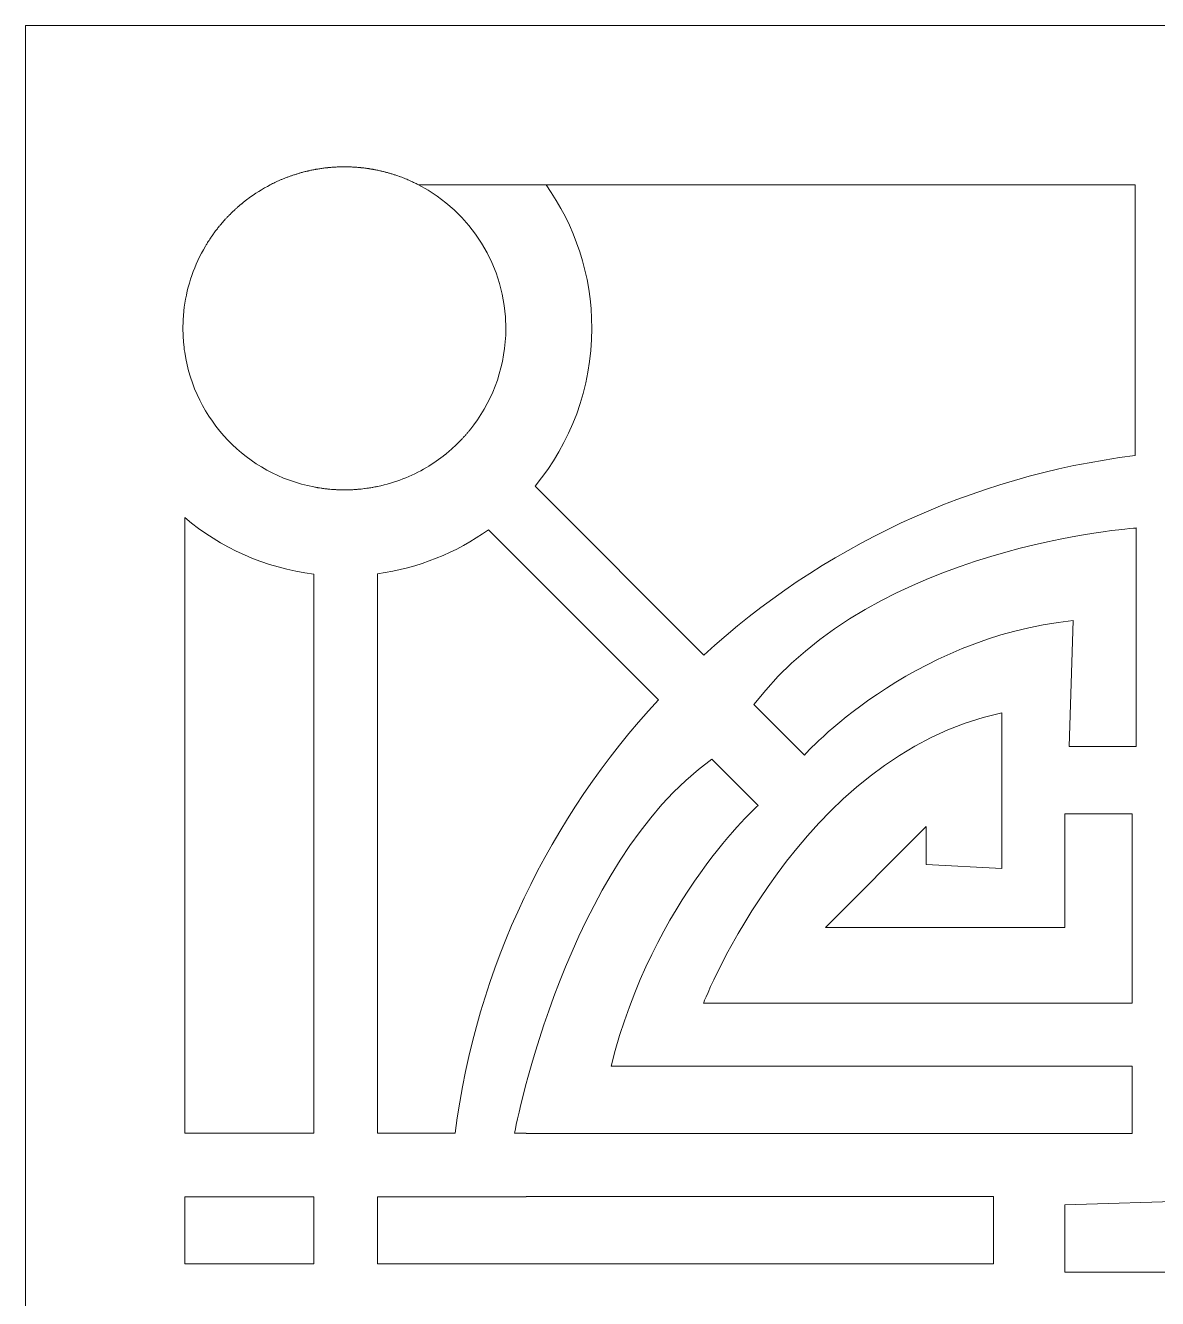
# Model space of a CAD drawing. Header units: centimetres. Extents: x -9.8 to 9.8, y -11.2 to 9.5.
# Drawn here: x -9.779 to -7.316, y 6.691 to 9.459 of the extents above; entities that cross this region are included whole.
import ezdxf

# ---------------------------------------------------------------- set-up
doc = ezdxf.new("R2010")
doc.units = ezdxf.units.CM
doc.header["$MEASUREMENT"] = 0
doc.layers.add('layer 1', color=7, linetype='Continuous')

msp = doc.modelspace()

# ---------------------------------------------------------------- linework, layer by layer
at = {"layer": 'layer 1', "color": 177, "lineweight": 9}
for points, knots in [([(-9.77912, 9.45925), (-9.77912, 9.45925), (-0.53922, 9.45925), (-0.53922, 9.45925), (-0.53922, 9.45925), (-0.53922, 9.45925), (-0.53922, -11.21502), (-0.53922, -11.21502), (-0.53922, -11.21502), (-0.53922, -11.21502), (-9.77912, -11.21502), (-9.77912, -11.21502), (-9.77912, -11.21502), (-9.77912, -11.21502), (-9.77912, 9.45925), (-9.77912, 9.45925)], [0, 0, 0, 0, 0.2, 0.2, 0.2, 0.2, 0.4, 0.4, 0.4, 0.4, 0.6, 0.6, 0.6, 0.6, 1, 1, 1, 1]), ([(-9.08526, 9.15188), (-9.08229, 9.15188), (-9.07934, 9.15184), (-9.07638, 9.15177), (-9.07638, 9.15177), (-9.07638, 9.15177), (-9.07596, 9.15176), (-9.07596, 9.15176), (-9.07596, 9.15176), (-9.0731, 9.15168), (-9.07025, 9.15158), (-9.06741, 9.15143), (-9.06741, 9.15143), (-9.06741, 9.15143), (-9.06703, 9.15141), (-9.06703, 9.15141), (-9.06703, 9.15141), (-9.0641, 9.15127), (-9.06119, 9.15108), (-9.05828, 9.15086), (-9.05828, 9.15086), (-9.05828, 9.15086), (-9.05825, 9.15086), (-9.05825, 9.15086), (-9.05825, 9.15086), (-9.05825, 9.15086), (-9.0582, 9.15085), (-9.0582, 9.15085), (-9.0582, 9.15085), (-9.0553, 9.15063), (-9.05241, 9.15038), (-9.04954, 9.15008), (-9.04954, 9.15008), (-9.04954, 9.15008), (-9.04913, 9.15004), (-9.04913, 9.15004), (-9.04913, 9.15004), (-9.0464, 9.14976), (-9.04369, 9.14945), (-9.04098, 9.14911), (-9.04098, 9.14911), (-9.04098, 9.14911), (-9.04022, 9.14902), (-9.04022, 9.14902), (-9.04022, 9.14902), (-9.03752, 9.14867), (-9.03482, 9.14829), (-9.03214, 9.14789), (-9.03214, 9.14789), (-9.03214, 9.14789), (-9.03142, 9.14777), (-9.03142, 9.14777), (-9.03142, 9.14777), (-9.02876, 9.14737), (-9.02611, 9.14692), (-9.02347, 9.14646), (-9.02347, 9.14646), (-9.02347, 9.14646), (-9.02263, 9.14631), (-9.02263, 9.14631), (-9.02263, 9.14631), (-9.02004, 9.14584), (-9.01746, 9.14534), (-9.01489, 9.14482), (-9.01489, 9.14482), (-9.01489, 9.14482), (-9.0142, 9.14468), (-9.0142, 9.14468), (-9.0142, 9.14468), (-9.01164, 9.14415), (-9.00909, 9.1436), (-9.00655, 9.14302), (-9.00655, 9.14302), (-9.00655, 9.14302), (-9.00532, 9.14273), (-9.00532, 9.14273), (-9.00532, 9.14273), (-9.00292, 9.14217), (-9.00053, 9.14159), (-8.99815, 9.14098), (-8.99815, 9.14098), (-8.99815, 9.14098), (-8.99675, 9.14062), (-8.99675, 9.14062), (-8.99675, 9.14062), (-8.99449, 9.14003), (-8.99224, 9.13942), (-8.98999, 9.13879), (-8.98999, 9.13879), (-8.98999, 9.13879), (-8.98848, 9.13836), (-8.98848, 9.13836), (-8.98848, 9.13836), (-8.98624, 9.13772), (-8.98401, 9.13706), (-8.9818, 9.13637), (-8.9818, 9.13637), (-8.9818, 9.13637), (-8.97987, 9.13577), (-8.97987, 9.13577), (-8.97987, 9.13577), (-8.97774, 9.13511), (-8.97562, 9.13442), (-8.97351, 9.13371), (-8.97351, 9.13371), (-8.97351, 9.13371), (-8.97161, 9.13307), (-8.97161, 9.13307), (-8.97161, 9.13307), (-8.96964, 9.13239), (-8.96767, 9.1317), (-8.96571, 9.13099), (-8.96571, 9.13099), (-8.96491, 9.1307), (-8.96411, 9.1304), (-8.96332, 9.13011), (-8.96332, 9.13011), (-8.96145, 9.12942), (-8.95959, 9.12871), (-8.95773, 9.12799), (-8.95773, 9.12799), (-8.95773, 9.12799), (-8.95526, 9.12701), (-8.95526, 9.12701), (-8.95526, 9.12701), (-8.95338, 9.12626), (-8.95152, 9.1255), (-8.94966, 9.12472), (-8.94966, 9.12472), (-8.94966, 9.12472), (-8.94744, 9.12378), (-8.94744, 9.12378), (-8.94744, 9.12378), (-8.94567, 9.12302), (-8.94391, 9.12225), (-8.94215, 9.12147), (-8.94215, 9.12147), (-8.94118, 9.12104), (-8.94022, 9.1206), (-8.93925, 9.12015), (-8.93925, 9.12015), (-8.93769, 9.11944), (-8.93615, 9.11872), (-8.9346, 9.11798), (-8.9346, 9.11798), (-8.93357, 9.11749), (-8.93254, 9.117), (-8.93152, 9.1165), (-8.93152, 9.1165), (-8.92993, 9.11573), (-8.92835, 9.11494), (-8.92678, 9.11415), (-8.92678, 9.11415), (-8.92589, 9.11369), (-8.92499, 9.11323), (-8.92409, 9.11277), (-8.92409, 9.11277), (-8.81123, 9.05435), (-8.73406, 8.93651), (-8.73406, 8.80068), (-8.73406, 8.80068), (-8.73406, 8.722), (-8.75995, 8.64935), (-8.80368, 8.59079), (-8.80368, 8.59079), (-8.80368, 8.59079), (-8.80419, 8.59011), (-8.80419, 8.59011), (-8.80419, 8.59011), (-8.80563, 8.5882), (-8.80708, 8.58631), (-8.80855, 8.58443), (-8.80855, 8.58443), (-8.80855, 8.58443), (-8.80949, 8.58323), (-8.80949, 8.58323), (-8.80949, 8.58323), (-8.81087, 8.58149), (-8.81226, 8.57976), (-8.81367, 8.57804), (-8.81367, 8.57804), (-8.81367, 8.57804), (-8.81484, 8.57663), (-8.81484, 8.57663), (-8.81484, 8.57663), (-8.81624, 8.57493), (-8.81767, 8.57325), (-8.81911, 8.57158), (-8.81911, 8.57158), (-8.81911, 8.57158), (-8.82024, 8.57027), (-8.82024, 8.57027), (-8.82024, 8.57027), (-8.82166, 8.56864), (-8.82309, 8.56702), (-8.82454, 8.56542), (-8.82454, 8.56542), (-8.82454, 8.56542), (-8.8259, 8.56392), (-8.8259, 8.56392), (-8.8259, 8.56392), (-8.82726, 8.56243), (-8.82864, 8.56095), (-8.83003, 8.55949), (-8.83003, 8.55949), (-8.83067, 8.55881), (-8.83131, 8.55813), (-8.83196, 8.55745), (-8.83196, 8.55745), (-8.83315, 8.55622), (-8.83435, 8.55499), (-8.83556, 8.55377), (-8.83556, 8.55377), (-8.83642, 8.5529), (-8.83729, 8.55203), (-8.83816, 8.55116), (-8.83816, 8.55116), (-8.83926, 8.55007), (-8.84037, 8.54899), (-8.84148, 8.54792), (-8.84148, 8.54792), (-8.84241, 8.54702), (-8.84334, 8.54613), (-8.84428, 8.54525), (-8.84428, 8.54525), (-8.84538, 8.54421), (-8.84649, 8.54317), (-8.84761, 8.54214), (-8.84761, 8.54214), (-8.84856, 8.54127), (-8.84952, 8.5404), (-8.85047, 8.53954), (-8.85047, 8.53954), (-8.85163, 8.5385), (-8.8528, 8.53746), (-8.85397, 8.53644), (-8.85397, 8.53644), (-8.85503, 8.53551), (-8.85609, 8.53459), (-8.85716, 8.53368), (-8.85716, 8.53368), (-8.85796, 8.53299), (-8.85877, 8.53231), (-8.85958, 8.53163), (-8.85958, 8.53163), (-8.86103, 8.53042), (-8.86248, 8.52922), (-8.86394, 8.52803), (-8.86394, 8.52803), (-8.86394, 8.52803), (-8.86564, 8.52666), (-8.86564, 8.52666), (-8.86564, 8.52666), (-8.86564, 8.52666), (-8.86572, 8.52659), (-8.86572, 8.52659), (-8.86572, 8.52659), (-8.87871, 8.51618), (-8.89245, 8.50667), (-8.90685, 8.49815), (-8.90685, 8.49815), (-8.93932, 8.47896), (-8.97515, 8.46483), (-9.01325, 8.45689), (-9.01325, 8.45689), (-9.01419, 8.45669), (-9.01514, 8.4565), (-9.01609, 8.45631), (-9.01609, 8.45631), (-9.01796, 8.45593), (-9.01985, 8.45557), (-9.02174, 8.45523), (-9.02174, 8.45523), (-9.0227, 8.45505), (-9.02367, 8.45488), (-9.02464, 8.45471), (-9.02464, 8.45471), (-9.02667, 8.45436), (-9.02872, 8.45402), (-9.03077, 8.4537), (-9.03077, 8.4537), (-9.03077, 8.4537), (-9.03304, 8.45335), (-9.03304, 8.45335), (-9.03304, 8.45335), (-9.03526, 8.45302), (-9.03749, 8.4527), (-9.03972, 8.45242), (-9.03972, 8.45242), (-9.04035, 8.45233), (-9.04098, 8.45226), (-9.04161, 8.45218), (-9.04161, 8.45218), (-9.04399, 8.45188), (-9.04639, 8.45161), (-9.04879, 8.45136), (-9.04879, 8.45136), (-9.04879, 8.45136), (-9.05008, 8.45123), (-9.05008, 8.45123), (-9.05008, 8.45123), (-9.05265, 8.45097), (-9.05522, 8.45074), (-9.0578, 8.45054), (-9.0578, 8.45054), (-9.0578, 8.45054), (-9.05877, 8.45047), (-9.05877, 8.45047), (-9.05877, 8.45047), (-9.06149, 8.45026), (-9.06421, 8.45009), (-9.06695, 8.44995), (-9.06695, 8.44995), (-9.06695, 8.44995), (-9.06749, 8.44992), (-9.06749, 8.44992), (-9.06749, 8.44992), (-9.07037, 8.44978), (-9.07325, 8.44967), (-9.07615, 8.44959), (-9.07615, 8.44959), (-9.07615, 8.44959), (-9.07628, 8.44959), (-9.07628, 8.44959), (-9.07628, 8.44959), (-9.07926, 8.44952), (-9.08226, 8.44948), (-9.08526, 8.44948), (-9.08526, 8.44948), (-9.08821, 8.44948), (-9.09116, 8.44952), (-9.09409, 8.44959), (-9.09409, 8.44959), (-9.09409, 8.44959), (-9.09465, 8.4496), (-9.09465, 8.4496), (-9.09465, 8.4496), (-9.09736, 8.44968), (-9.10006, 8.44978), (-9.10276, 8.44991), (-9.10276, 8.44991), (-9.10276, 8.44991), (-9.10399, 8.44998), (-9.10399, 8.44998), (-9.10399, 8.44998), (-9.10643, 8.4501), (-9.10886, 8.45026), (-9.11129, 8.45044), (-9.11129, 8.45044), (-9.11129, 8.45044), (-9.1135, 8.45061), (-9.1135, 8.45061), (-9.1135, 8.45061), (-9.11557, 8.45078), (-9.11763, 8.45096), (-9.11968, 8.45116), (-9.11968, 8.45116), (-9.12081, 8.45127), (-9.12194, 8.45139), (-9.12307, 8.45151), (-9.12307, 8.45151), (-9.12463, 8.45168), (-9.12618, 8.45185), (-9.12774, 8.45204), (-9.12774, 8.45204), (-9.12942, 8.45225), (-9.13109, 8.45246), (-9.13277, 8.45269), (-9.13277, 8.45269), (-9.13378, 8.45283), (-9.13479, 8.45297), (-9.1358, 8.45311), (-9.1358, 8.45311), (-9.13811, 8.45345), (-9.14041, 8.45381), (-9.14271, 8.45418), (-9.14271, 8.45418), (-9.14271, 8.45418), (-9.14373, 8.45435), (-9.14373, 8.45435), (-9.14373, 8.45435), (-9.14373, 8.45435), (-9.1438, 8.45436), (-9.1438, 8.45436), (-9.1438, 8.45436), (-9.14649, 8.45482), (-9.14917, 8.4553), (-9.15184, 8.45581), (-9.15184, 8.45581), (-9.29721, 8.48372), (-9.41074, 8.60127), (-9.43263, 8.74868), (-9.43263, 8.74868), (-9.43263, 8.74868), (-9.43263, 8.74869), (-9.43263, 8.74869), (-9.43263, 8.74869), (-9.43293, 8.7507), (-9.43321, 8.75272), (-9.43348, 8.75474), (-9.43348, 8.75474), (-9.43348, 8.75474), (-9.43377, 8.75709), (-9.43377, 8.75709), (-9.43377, 8.75709), (-9.43406, 8.75938), (-9.43432, 8.76167), (-9.43456, 8.76397), (-9.43456, 8.76397), (-9.43456, 8.76397), (-9.43471, 8.76547), (-9.43471, 8.76547), (-9.43471, 8.76547), (-9.43496, 8.76797), (-9.43519, 8.77048), (-9.43538, 8.773), (-9.43538, 8.773), (-9.43538, 8.773), (-9.43549, 8.77435), (-9.43549, 8.77435), (-9.43549, 8.77435), (-9.43568, 8.77699), (-9.43585, 8.77964), (-9.43599, 8.7823), (-9.43599, 8.7823), (-9.43599, 8.7823), (-9.43602, 8.78291), (-9.43602, 8.78291), (-9.43602, 8.78291), (-9.43617, 8.78578), (-9.43628, 8.78867), (-9.43635, 8.79156), (-9.43635, 8.79156), (-9.43635, 8.79156), (-9.43635, 8.7916), (-9.43635, 8.7916), (-9.43635, 8.7916), (-9.43635, 8.7916), (-9.43635, 8.79162), (-9.43635, 8.79162), (-9.43635, 8.79162), (-9.43635, 8.79162), (-9.43635, 8.79168), (-9.43635, 8.79168), (-9.43635, 8.79168), (-9.43643, 8.79467), (-9.43646, 8.79767), (-9.43646, 8.80068), (-9.43646, 8.80068), (-9.43646, 8.80369), (-9.43643, 8.80669), (-9.43635, 8.80969), (-9.43635, 8.80969), (-9.43635, 8.80969), (-9.43635, 8.80974), (-9.43635, 8.80974), (-9.43635, 8.80974), (-9.43635, 8.80974), (-9.43635, 8.80977), (-9.43635, 8.80977), (-9.43635, 8.80977), (-9.43635, 8.80977), (-9.43635, 8.80979), (-9.43635, 8.80979), (-9.43635, 8.80979), (-9.43627, 8.81272), (-9.43616, 8.81565), (-9.43602, 8.81856), (-9.43602, 8.81856), (-9.43602, 8.81856), (-9.436, 8.81895), (-9.436, 8.81895), (-9.436, 8.81895), (-9.43586, 8.82168), (-9.43568, 8.82441), (-9.43548, 8.82713), (-9.43548, 8.82713), (-9.43548, 8.82713), (-9.4354, 8.82823), (-9.4354, 8.82823), (-9.4354, 8.82823), (-9.43519, 8.83084), (-9.43496, 8.83344), (-9.4347, 8.83603), (-9.4347, 8.83603), (-9.4347, 8.83603), (-9.43458, 8.83722), (-9.43458, 8.83722), (-9.43458, 8.83722), (-9.43433, 8.8396), (-9.43406, 8.84198), (-9.43377, 8.84435), (-9.43377, 8.84435), (-9.43377, 8.84435), (-9.43348, 8.84657), (-9.43348, 8.84657), (-9.43348, 8.84657), (-9.42722, 8.89449), (-9.4113, 8.93937), (-9.38773, 8.9792), (-9.38773, 8.9792), (-9.38648, 8.98132), (-9.3852, 8.98342), (-9.38391, 8.98551), (-9.38391, 8.98551), (-9.38391, 8.98551), (-9.38289, 8.98714), (-9.38289, 8.98714), (-9.38289, 8.98714), (-9.38187, 8.98877), (-9.38084, 8.99039), (-9.37979, 8.992), (-9.37979, 8.992), (-9.37919, 8.99291), (-9.37859, 8.99383), (-9.37799, 8.99474), (-9.37799, 8.99474), (-9.37705, 8.99615), (-9.3761, 8.99755), (-9.37515, 8.99895), (-9.37515, 8.99895), (-9.37451, 8.99988), (-9.37387, 9.00081), (-9.37322, 9.00173), (-9.37322, 9.00173), (-9.37222, 9.00316), (-9.37121, 9.00459), (-9.37018, 9.006), (-9.37018, 9.006), (-9.36955, 9.00689), (-9.3689, 9.00776), (-9.36826, 9.00864), (-9.36826, 9.00864), (-9.36728, 9.00997), (-9.3663, 9.01129), (-9.36531, 9.0126), (-9.36531, 9.0126), (-9.36451, 9.01365), (-9.3637, 9.01471), (-9.36289, 9.01576), (-9.36289, 9.01576), (-9.36206, 9.01682), (-9.36123, 9.01788), (-9.36039, 9.01894), (-9.36039, 9.01894), (-9.35939, 9.02019), (-9.35839, 9.02144), (-9.35738, 9.02268), (-9.35738, 9.02268), (-9.35669, 9.02351), (-9.35601, 9.02435), (-9.35532, 9.02517), (-9.35532, 9.02517), (-9.35418, 9.02655), (-9.35303, 9.02791), (-9.35187, 9.02926), (-9.35187, 9.02926), (-9.35119, 9.03005), (-9.35052, 9.03083), (-9.34984, 9.03161), (-9.34984, 9.03161), (-9.34864, 9.03298), (-9.34743, 9.03434), (-9.34622, 9.03569), (-9.34622, 9.03569), (-9.34622, 9.03569), (-9.34437, 9.03773), (-9.34437, 9.03773), (-9.34437, 9.03773), (-9.34299, 9.03923), (-9.3416, 9.04073), (-9.34019, 9.04221), (-9.34019, 9.04221), (-9.34019, 9.04221), (-9.33891, 9.04356), (-9.33891, 9.04356), (-9.33891, 9.04356), (-9.33729, 9.04525), (-9.33566, 9.04692), (-9.33401, 9.04857), (-9.33401, 9.04857), (-9.33401, 9.04857), (-9.3333, 9.04929), (-9.3333, 9.04929), (-9.3333, 9.04929), (-9.33154, 9.05104), (-9.32976, 9.05278), (-9.32797, 9.05449), (-9.32797, 9.05449), (-9.32797, 9.05449), (-9.3272, 9.05523), (-9.3272, 9.05523), (-9.3272, 9.05523), (-9.32542, 9.05692), (-9.32362, 9.05859), (-9.32181, 9.06025), (-9.32181, 9.06025), (-9.32181, 9.06025), (-9.32099, 9.06099), (-9.32099, 9.06099), (-9.32099, 9.06099), (-9.31914, 9.06267), (-9.31727, 9.06433), (-9.31539, 9.06597), (-9.31539, 9.06597), (-9.31539, 9.06597), (-9.31474, 9.06652), (-9.31474, 9.06652), (-9.31474, 9.06652), (-9.31277, 9.06823), (-9.31077, 9.06992), (-9.30876, 9.07158), (-9.30876, 9.07158), (-9.30876, 9.07158), (-9.30852, 9.07178), (-9.30852, 9.07178), (-9.30852, 9.07178), (-9.30645, 9.07348), (-9.30437, 9.07516), (-9.30227, 9.07681), (-9.30227, 9.07681), (-9.30227, 9.07681), (-9.30189, 9.07712), (-9.30189, 9.07712), (-9.30189, 9.07712), (-9.29982, 9.07874), (-9.29773, 9.08034), (-9.29563, 9.08191), (-9.29563, 9.08191), (-9.29563, 9.08191), (-9.2952, 9.08224), (-9.2952, 9.08224), (-9.2952, 9.08224), (-9.27987, 9.09368), (-9.26357, 9.1039), (-9.24646, 9.11276), (-9.24646, 9.11276), (-9.24563, 9.11319), (-9.24479, 9.11362), (-9.24395, 9.11405), (-9.24395, 9.11405), (-9.24219, 9.11494), (-9.24043, 9.11581), (-9.23865, 9.11668), (-9.23865, 9.11668), (-9.23865, 9.11668), (-9.23638, 9.11777), (-9.23638, 9.11777), (-9.23638, 9.11777), (-9.2345, 9.11867), (-9.23262, 9.11955), (-9.23073, 9.12041), (-9.23073, 9.12041), (-9.23073, 9.12041), (-9.22871, 9.12132), (-9.22871, 9.12132), (-9.22871, 9.12132), (-9.2267, 9.12223), (-9.22467, 9.12311), (-9.22264, 9.12398), (-9.22264, 9.12398), (-9.22264, 9.12398), (-9.22136, 9.12452), (-9.22136, 9.12452), (-9.22136, 9.12452), (-9.2192, 9.12543), (-9.21702, 9.12632), (-9.21483, 9.12719), (-9.21483, 9.12719), (-9.21483, 9.12719), (-9.21325, 9.12781), (-9.21325, 9.12781), (-9.21325, 9.12781), (-9.21107, 9.12867), (-9.20889, 9.1295), (-9.20669, 9.13031), (-9.20669, 9.13031), (-9.20669, 9.13031), (-9.20512, 9.13088), (-9.20512, 9.13088), (-9.20512, 9.13088), (-9.20299, 9.13165), (-9.20086, 9.13241), (-9.19871, 9.13314), (-9.19871, 9.13314), (-9.19871, 9.13314), (-9.19723, 9.13364), (-9.19723, 9.13364), (-9.19723, 9.13364), (-9.19496, 9.13441), (-9.19267, 9.13515), (-9.19037, 9.13587), (-9.19037, 9.13587), (-9.19037, 9.13587), (-9.18905, 9.13628), (-9.18905, 9.13628), (-9.18905, 9.13628), (-9.18667, 9.13702), (-9.18428, 9.13773), (-9.18188, 9.13842), (-9.18188, 9.13842), (-9.18188, 9.13842), (-9.18075, 9.13873), (-9.18075, 9.13873), (-9.18075, 9.13873), (-9.17837, 9.1394), (-9.17599, 9.14005), (-9.17359, 9.14067), (-9.17359, 9.14067), (-9.17359, 9.14067), (-9.17255, 9.14094), (-9.17255, 9.14094), (-9.17255, 9.14094), (-9.17004, 9.14158), (-9.16753, 9.1422), (-9.16501, 9.14278), (-9.16501, 9.14278), (-9.16501, 9.14278), (-9.1642, 9.14297), (-9.1642, 9.14297), (-9.1642, 9.14297), (-9.16153, 9.14358), (-9.15884, 9.14417), (-9.15615, 9.14472), (-9.15615, 9.14472), (-9.15615, 9.14472), (-9.15588, 9.14477), (-9.15588, 9.14477), (-9.15588, 9.14477), (-9.15318, 9.14533), (-9.15047, 9.14584), (-9.14775, 9.14633), (-9.14775, 9.14633), (-9.14775, 9.14633), (-9.14719, 9.14644), (-9.14719, 9.14644), (-9.14719, 9.14644), (-9.14446, 9.14692), (-9.14171, 9.14738), (-9.13896, 9.1478), (-9.13896, 9.1478), (-9.13896, 9.1478), (-9.13856, 9.14786), (-9.13856, 9.14786), (-9.13856, 9.14786), (-9.13579, 9.14828), (-9.13301, 9.14867), (-9.13023, 9.14903), (-9.13023, 9.14903), (-9.13023, 9.14903), (-9.12965, 9.1491), (-9.12965, 9.1491), (-9.12965, 9.1491), (-9.1269, 9.14945), (-9.12414, 9.14976), (-9.12137, 9.15004), (-9.12137, 9.15004), (-9.12137, 9.15004), (-9.12101, 9.15008), (-9.12101, 9.15008), (-9.12101, 9.15008), (-9.11813, 9.15037), (-9.11524, 9.15063), (-9.11233, 9.15085), (-9.11233, 9.15085), (-9.11233, 9.15085), (-9.11228, 9.15086), (-9.11228, 9.15086), (-9.11228, 9.15086), (-9.11228, 9.15086), (-9.11225, 9.15086), (-9.11225, 9.15086), (-9.11225, 9.15086), (-9.10934, 9.15108), (-9.10642, 9.15127), (-9.10349, 9.15142), (-9.10349, 9.15142), (-9.10349, 9.15142), (-9.10313, 9.15143), (-9.10313, 9.15143), (-9.10313, 9.15143), (-9.10029, 9.15158), (-9.09743, 9.15168), (-9.09457, 9.15176), (-9.09457, 9.15176), (-9.09457, 9.15176), (-9.09415, 9.15177), (-9.09415, 9.15177), (-9.09415, 9.15177), (-9.0912, 9.15184), (-9.08823, 9.15188), (-9.08526, 9.15188)], [0, 0, 0, 0, 0.0050251, 0.0050251, 0.0050251, 0.0050251, 0.0100503, 0.0100503, 0.0100503, 0.0100503, 0.0150754, 0.0150754, 0.0150754, 0.0150754, 0.0201005, 0.0201005, 0.0201005, 0.0201005, 0.0251256, 0.0251256, 0.0251256, 0.0251256, 0.0301508, 0.0301508, 0.0301508, 0.0301508, 0.0351759, 0.0351759, 0.0351759, 0.0351759, 0.040201, 0.040201, 0.040201, 0.040201, 0.0452261, 0.0452261, 0.0452261, 0.0452261, 0.0502513, 0.0502513, 0.0502513, 0.0502513, 0.0552764, 0.0552764, 0.0552764, 0.0552764, 0.0603015, 0.0603015, 0.0603015, 0.0603015, 0.0653266, 0.0653266, 0.0653266, 0.0653266, 0.0703518, 0.0703518, 0.0703518, 0.0703518, 0.0753769, 0.0753769, 0.0753769, 0.0753769, 0.080402, 0.080402, 0.080402, 0.080402, 0.0854271, 0.0854271, 0.0854271, 0.0854271, 0.0904523, 0.0904523, 0.0904523, 0.0904523, 0.0954774, 0.0954774, 0.0954774, 0.0954774, 0.1005025, 0.1005025, 0.1005025, 0.1005025, 0.1055276, 0.1055276, 0.1055276, 0.1055276, 0.1105528, 0.1105528, 0.1105528, 0.1105528, 0.1155779, 0.1155779, 0.1155779, 0.1155779, 0.120603, 0.120603, 0.120603, 0.120603, 0.1256281, 0.1256281, 0.1256281, 0.1256281, 0.1306533, 0.1306533, 0.1306533, 0.1306533, 0.1356784, 0.1356784, 0.1356784, 0.1356784, 0.1407035, 0.1407035, 0.1407035, 0.1407035, 0.1457286, 0.1457286, 0.1457286, 0.1457286, 0.1507538, 0.1507538, 0.1507538, 0.1507538, 0.1557789, 0.1557789, 0.1557789, 0.1557789, 0.160804, 0.160804, 0.160804, 0.160804, 0.1658291, 0.1658291, 0.1658291, 0.1658291, 0.1708543, 0.1708543, 0.1708543, 0.1708543, 0.1758794, 0.1758794, 0.1758794, 0.1758794, 0.1809045, 0.1809045, 0.1809045, 0.1809045, 0.1859296, 0.1859296, 0.1859296, 0.1859296, 0.1909548, 0.1909548, 0.1909548, 0.1909548, 0.1959799, 0.1959799, 0.1959799, 0.1959799, 0.201005, 0.201005, 0.201005, 0.201005, 0.2060302, 0.2060302, 0.2060302, 0.2060302, 0.2110553, 0.2110553, 0.2110553, 0.2110553, 0.2160804, 0.2160804, 0.2160804, 0.2160804, 0.2211055, 0.2211055, 0.2211055, 0.2211055, 0.2261307, 0.2261307, 0.2261307, 0.2261307, 0.2311558, 0.2311558, 0.2311558, 0.2311558, 0.2361809, 0.2361809, 0.2361809, 0.2361809, 0.241206, 0.241206, 0.241206, 0.241206, 0.2462312, 0.2462312, 0.2462312, 0.2462312, 0.2512563, 0.2512563, 0.2512563, 0.2512563, 0.2562814, 0.2562814, 0.2562814, 0.2562814, 0.2613065, 0.2613065, 0.2613065, 0.2613065, 0.2663317, 0.2663317, 0.2663317, 0.2663317, 0.2713568, 0.2713568, 0.2713568, 0.2713568, 0.2763819, 0.2763819, 0.2763819, 0.2763819, 0.281407, 0.281407, 0.281407, 0.281407, 0.2864322, 0.2864322, 0.2864322, 0.2864322, 0.2914573, 0.2914573, 0.2914573, 0.2914573, 0.2964824, 0.2964824, 0.2964824, 0.2964824, 0.3015075, 0.3015075, 0.3015075, 0.3015075, 0.3065327, 0.3065327, 0.3065327, 0.3065327, 0.3115578, 0.3115578, 0.3115578, 0.3115578, 0.3165829, 0.3165829, 0.3165829, 0.3165829, 0.321608, 0.321608, 0.321608, 0.321608, 0.3266332, 0.3266332, 0.3266332, 0.3266332, 0.3316583, 0.3316583, 0.3316583, 0.3316583, 0.3366834, 0.3366834, 0.3366834, 0.3366834, 0.3417085, 0.3417085, 0.3417085, 0.3417085, 0.3467337, 0.3467337, 0.3467337, 0.3467337, 0.3517588, 0.3517588, 0.3517588, 0.3517588, 0.3567839, 0.3567839, 0.3567839, 0.3567839, 0.361809, 0.361809, 0.361809, 0.361809, 0.3668342, 0.3668342, 0.3668342, 0.3668342, 0.3718593, 0.3718593, 0.3718593, 0.3718593, 0.3768844, 0.3768844, 0.3768844, 0.3768844, 0.3819095, 0.3819095, 0.3819095, 0.3819095, 0.3869347, 0.3869347, 0.3869347, 0.3869347, 0.3919598, 0.3919598, 0.3919598, 0.3919598, 0.3969849, 0.3969849, 0.3969849, 0.3969849, 0.4020101, 0.4020101, 0.4020101, 0.4020101, 0.4070352, 0.4070352, 0.4070352, 0.4070352, 0.4120603, 0.4120603, 0.4120603, 0.4120603, 0.4170854, 0.4170854, 0.4170854, 0.4170854, 0.4221106, 0.4221106, 0.4221106, 0.4221106, 0.4271357, 0.4271357, 0.4271357, 0.4271357, 0.4321608, 0.4321608, 0.4321608, 0.4321608, 0.4371859, 0.4371859, 0.4371859, 0.4371859, 0.4422111, 0.4422111, 0.4422111, 0.4422111, 0.4472362, 0.4472362, 0.4472362, 0.4472362, 0.4522613, 0.4522613, 0.4522613, 0.4522613, 0.4572864, 0.4572864, 0.4572864, 0.4572864, 0.4623116, 0.4623116, 0.4623116, 0.4623116, 0.4673367, 0.4673367, 0.4673367, 0.4673367, 0.4723618, 0.4723618, 0.4723618, 0.4723618, 0.4773869, 0.4773869, 0.4773869, 0.4773869, 0.4824121, 0.4824121, 0.4824121, 0.4824121, 0.4874372, 0.4874372, 0.4874372, 0.4874372, 0.4924623, 0.4924623, 0.4924623, 0.4924623, 0.4974874, 0.4974874, 0.4974874, 0.4974874, 0.5025126, 0.5025126, 0.5025126, 0.5025126, 0.5075377, 0.5075377, 0.5075377, 0.5075377, 0.5125628, 0.5125628, 0.5125628, 0.5125628, 0.5175879, 0.5175879, 0.5175879, 0.5175879, 0.5226131, 0.5226131, 0.5226131, 0.5226131, 0.5276382, 0.5276382, 0.5276382, 0.5276382, 0.5326633, 0.5326633, 0.5326633, 0.5326633, 0.5376884, 0.5376884, 0.5376884, 0.5376884, 0.5427136, 0.5427136, 0.5427136, 0.5427136, 0.5477387, 0.5477387, 0.5477387, 0.5477387, 0.5527638, 0.5527638, 0.5527638, 0.5527638, 0.5577889, 0.5577889, 0.5577889, 0.5577889, 0.5628141, 0.5628141, 0.5628141, 0.5628141, 0.5678392, 0.5678392, 0.5678392, 0.5678392, 0.5728643, 0.5728643, 0.5728643, 0.5728643, 0.5778894, 0.5778894, 0.5778894, 0.5778894, 0.5829146, 0.5829146, 0.5829146, 0.5829146, 0.5879397, 0.5879397, 0.5879397, 0.5879397, 0.5929648, 0.5929648, 0.5929648, 0.5929648, 0.5979899, 0.5979899, 0.5979899, 0.5979899, 0.6030151, 0.6030151, 0.6030151, 0.6030151, 0.6080402, 0.6080402, 0.6080402, 0.6080402, 0.6130653, 0.6130653, 0.6130653, 0.6130653, 0.6180905, 0.6180905, 0.6180905, 0.6180905, 0.6231156, 0.6231156, 0.6231156, 0.6231156, 0.6281407, 0.6281407, 0.6281407, 0.6281407, 0.6331658, 0.6331658, 0.6331658, 0.6331658, 0.638191, 0.638191, 0.638191, 0.638191, 0.6432161, 0.6432161, 0.6432161, 0.6432161, 0.6482412, 0.6482412, 0.6482412, 0.6482412, 0.6532663, 0.6532663, 0.6532663, 0.6532663, 0.6582915, 0.6582915, 0.6582915, 0.6582915, 0.6633166, 0.6633166, 0.6633166, 0.6633166, 0.6683417, 0.6683417, 0.6683417, 0.6683417, 0.6733668, 0.6733668, 0.6733668, 0.6733668, 0.678392, 0.678392, 0.678392, 0.678392, 0.6834171, 0.6834171, 0.6834171, 0.6834171, 0.6884422, 0.6884422, 0.6884422, 0.6884422, 0.6934673, 0.6934673, 0.6934673, 0.6934673, 0.6984925, 0.6984925, 0.6984925, 0.6984925, 0.7035176, 0.7035176, 0.7035176, 0.7035176, 0.7085427, 0.7085427, 0.7085427, 0.7085427, 0.7135678, 0.7135678, 0.7135678, 0.7135678, 0.718593, 0.718593, 0.718593, 0.718593, 0.7236181, 0.7236181, 0.7236181, 0.7236181, 0.7286432, 0.7286432, 0.7286432, 0.7286432, 0.7336683, 0.7336683, 0.7336683, 0.7336683, 0.7386935, 0.7386935, 0.7386935, 0.7386935, 0.7437186, 0.7437186, 0.7437186, 0.7437186, 0.7487437, 0.7487437, 0.7487437, 0.7487437, 0.7537688, 0.7537688, 0.7537688, 0.7537688, 0.758794, 0.758794, 0.758794, 0.758794, 0.7638191, 0.7638191, 0.7638191, 0.7638191, 0.7688442, 0.7688442, 0.7688442, 0.7688442, 0.7738693, 0.7738693, 0.7738693, 0.7738693, 0.7788945, 0.7788945, 0.7788945, 0.7788945, 0.7839196, 0.7839196, 0.7839196, 0.7839196, 0.7889447, 0.7889447, 0.7889447, 0.7889447, 0.7939698, 0.7939698, 0.7939698, 0.7939698, 0.798995, 0.798995, 0.798995, 0.798995, 0.8040201, 0.8040201, 0.8040201, 0.8040201, 0.8090452, 0.8090452, 0.8090452, 0.8090452, 0.8140704, 0.8140704, 0.8140704, 0.8140704, 0.8190955, 0.8190955, 0.8190955, 0.8190955, 0.8241206, 0.8241206, 0.8241206, 0.8241206, 0.8291457, 0.8291457, 0.8291457, 0.8291457, 0.8341709, 0.8341709, 0.8341709, 0.8341709, 0.839196, 0.839196, 0.839196, 0.839196, 0.8442211, 0.8442211, 0.8442211, 0.8442211, 0.8492462, 0.8492462, 0.8492462, 0.8492462, 0.8542714, 0.8542714, 0.8542714, 0.8542714, 0.8592965, 0.8592965, 0.8592965, 0.8592965, 0.8643216, 0.8643216, 0.8643216, 0.8643216, 0.8693467, 0.8693467, 0.8693467, 0.8693467, 0.8743719, 0.8743719, 0.8743719, 0.8743719, 0.879397, 0.879397, 0.879397, 0.879397, 0.8844221, 0.8844221, 0.8844221, 0.8844221, 0.8894472, 0.8894472, 0.8894472, 0.8894472, 0.8944724, 0.8944724, 0.8944724, 0.8944724, 0.8994975, 0.8994975, 0.8994975, 0.8994975, 0.9045226, 0.9045226, 0.9045226, 0.9045226, 0.9095477, 0.9095477, 0.9095477, 0.9095477, 0.9145729, 0.9145729, 0.9145729, 0.9145729, 0.919598, 0.919598, 0.919598, 0.919598, 0.9246231, 0.9246231, 0.9246231, 0.9246231, 0.9296482, 0.9296482, 0.9296482, 0.9296482, 0.9346734, 0.9346734, 0.9346734, 0.9346734, 0.9396985, 0.9396985, 0.9396985, 0.9396985, 0.9447236, 0.9447236, 0.9447236, 0.9447236, 0.9497487, 0.9497487, 0.9497487, 0.9497487, 0.9547739, 0.9547739, 0.9547739, 0.9547739, 0.959799, 0.959799, 0.959799, 0.959799, 0.9648241, 0.9648241, 0.9648241, 0.9648241, 0.9698492, 0.9698492, 0.9698492, 0.9698492, 0.9748744, 0.9748744, 0.9748744, 0.9748744, 0.9798995, 0.9798995, 0.9798995, 0.9798995, 0.9849246, 0.9849246, 0.9849246, 0.9849246, 0.9899497, 0.9899497, 0.9899497, 0.9899497, 1, 1, 1, 1]), ([(-8.64655, 9.11276), (-8.64655, 9.11276), (-8.92407, 9.11276), (-8.92407, 9.11276), (-8.92407, 9.11276), (-8.92407, 9.11276), (-8.92409, 9.11277), (-8.92409, 9.11277)], [0, 0, 0, 0, 0.3333333, 0.3333333, 0.3333333, 0.3333333, 1, 1, 1, 1]), ([(-8.64655, 9.11276), (-8.5838, 9.02472), (-8.54688, 8.917), (-8.54688, 8.80068), (-8.54688, 8.80068), (-8.54688, 8.67029), (-8.59327, 8.55071), (-8.67043, 8.45755), (-8.67043, 8.45755), (-8.67043, 8.45755), (-8.3033, 8.09042), (-8.3033, 8.09042), (-8.3033, 8.09042), (-8.0492, 8.32281), (-7.72456, 8.47935), (-7.36517, 8.52412), (-7.36517, 8.52412), (-7.36517, 8.52412), (-7.36517, 9.11276), (-7.36517, 9.11276), (-7.36517, 9.11276), (-7.36517, 9.11276), (-8.64655, 9.11276), (-8.64655, 9.11276)], [0, 0, 0, 0, 0.1428571, 0.1428571, 0.1428571, 0.1428571, 0.2857143, 0.2857143, 0.2857143, 0.2857143, 0.4285714, 0.4285714, 0.4285714, 0.4285714, 0.5714286, 0.5714286, 0.5714286, 0.5714286, 0.7142857, 0.7142857, 0.7142857, 0.7142857, 1, 1, 1, 1]), ([(-9.15184, 8.2664), (-9.25814, 8.27952), (-9.35483, 8.32364), (-9.43263, 8.38942), (-9.43263, 8.38942), (-9.43263, 8.38942), (-9.43263, 7.0507), (-9.43263, 7.0507), (-9.43263, 7.0507), (-9.43263, 7.0507), (-9.15184, 7.0507), (-9.15184, 7.0507), (-9.15184, 7.0507), (-9.15184, 7.0507), (-9.15184, 8.2664), (-9.15184, 8.2664)], [0, 0, 0, 0, 0.2, 0.2, 0.2, 0.2, 0.4, 0.4, 0.4, 0.4, 0.6, 0.6, 0.6, 0.6, 1, 1, 1, 1]), ([(-8.77184, 8.36295), (-8.84169, 8.31285), (-8.92401, 8.27905), (-9.01325, 8.26711), (-9.01325, 8.26711), (-9.01325, 8.26711), (-9.01325, 7.0507), (-9.01325, 7.0507), (-9.01325, 7.0507), (-9.01325, 7.0507), (-8.84443, 7.0507), (-8.84443, 7.0507), (-8.84443, 7.0507), (-8.7979, 7.41246), (-8.63808, 7.73874), (-8.40172, 7.99283), (-8.40172, 7.99283), (-8.40172, 7.99283), (-8.77184, 8.36295), (-8.77184, 8.36295)], [0, 0, 0, 0, 0.1666667, 0.1666667, 0.1666667, 0.1666667, 0.3333333, 0.3333333, 0.3333333, 0.3333333, 0.5, 0.5, 0.5, 0.5, 0.6666667, 0.6666667, 0.6666667, 0.6666667, 1, 1, 1, 1]), ([(-7.36242, 8.36666), (-7.36242, 8.36666), (-7.36242, 7.89126), (-7.36242, 7.89126), (-7.36242, 7.89126), (-7.36242, 7.89126), (-7.50863, 7.89126), (-7.50863, 7.89126), (-7.50863, 7.89126), (-7.50863, 7.89126), (-7.49952, 8.16551), (-7.49952, 8.16551), (-7.49952, 8.16551), (-7.85602, 8.12898), (-8.08458, 7.87298), (-8.08458, 7.87298), (-8.08458, 7.87298), (-8.08458, 7.87298), (-8.1943, 7.9827), (-8.1943, 7.9827), (-8.1943, 7.9827), (-7.92919, 8.33009), (-7.36242, 8.36666), (-7.36242, 8.36666)], [0, 0, 0, 0, 0.1428571, 0.1428571, 0.1428571, 0.1428571, 0.2857143, 0.2857143, 0.2857143, 0.2857143, 0.4285714, 0.4285714, 0.4285714, 0.4285714, 0.5714286, 0.5714286, 0.5714286, 0.5714286, 0.7142857, 0.7142857, 0.7142857, 0.7142857, 1, 1, 1, 1]), ([(-8.03889, 7.49817), (-8.03889, 7.49817), (-7.51778, 7.49817), (-7.51778, 7.49817), (-7.51778, 7.49817), (-7.51778, 7.49817), (-7.51778, 7.74503), (-7.51778, 7.74503), (-7.51778, 7.74503), (-7.51778, 7.74503), (-7.37154, 7.74503), (-7.37154, 7.74503), (-7.37154, 7.74503), (-7.37154, 7.74503), (-7.37154, 7.33364), (-7.37154, 7.33364), (-7.37154, 7.33364), (-7.37154, 7.33364), (-8.30402, 7.33364), (-8.30402, 7.33364), (-8.30402, 7.33364), (-8.30402, 7.33364), (-8.09375, 7.87298), (-7.65493, 7.96442), (-7.65493, 7.96442), (-7.65493, 7.96442), (-7.65493, 7.62617), (-7.65493, 7.62617), (-7.65493, 7.62617), (-7.65493, 7.62617), (-7.8195, 7.63532), (-7.8195, 7.63532), (-7.8195, 7.63532), (-7.8195, 7.63532), (-7.8195, 7.7176), (-7.8195, 7.7176), (-7.8195, 7.7176), (-7.8195, 7.7176), (-8.03889, 7.49817), (-8.03889, 7.49817)], [0, 0, 0, 0, 0.0909091, 0.0909091, 0.0909091, 0.0909091, 0.1818182, 0.1818182, 0.1818182, 0.1818182, 0.2727273, 0.2727273, 0.2727273, 0.2727273, 0.3636364, 0.3636364, 0.3636364, 0.3636364, 0.4545455, 0.4545455, 0.4545455, 0.4545455, 0.5454545, 0.5454545, 0.5454545, 0.5454545, 0.6363636, 0.6363636, 0.6363636, 0.6363636, 0.7272727, 0.7272727, 0.7272727, 0.7272727, 0.8181818, 0.8181818, 0.8181818, 0.8181818, 1, 1, 1, 1]), ([(-8.71528, 7.0507), (-8.71528, 7.0507), (-8.68954, 7.0507), (-8.68954, 7.0507), (-8.68954, 7.0507), (-8.68954, 7.0507), (-8.68954, 7.05022), (-8.68954, 7.05022), (-8.68954, 7.05022), (-8.68954, 7.05022), (-7.37154, 7.05022), (-7.37154, 7.05022), (-7.37154, 7.05022), (-7.37154, 7.05022), (-7.37154, 7.1965), (-7.37154, 7.1965), (-7.37154, 7.1965), (-7.37154, 7.1965), (-8.5051, 7.1965), (-8.5051, 7.1965), (-8.5051, 7.1965), (-8.4137, 7.56217), (-8.18515, 7.76331), (-8.18515, 7.76331), (-8.18515, 7.76331), (-8.18515, 7.76331), (-8.28573, 7.86385), (-8.28573, 7.86385), (-8.28573, 7.86385), (-8.60045, 7.63902), (-8.71176, 7.06912), (-8.71528, 7.0507)], [0, 0, 0, 0, 0.1111111, 0.1111111, 0.1111111, 0.1111111, 0.2222222, 0.2222222, 0.2222222, 0.2222222, 0.3333333, 0.3333333, 0.3333333, 0.3333333, 0.4444444, 0.4444444, 0.4444444, 0.4444444, 0.5555556, 0.5555556, 0.5555556, 0.5555556, 0.6666667, 0.6666667, 0.6666667, 0.6666667, 0.7777778, 0.7777778, 0.7777778, 0.7777778, 1, 1, 1, 1]), ([(-7.06988, 6.45602), (-7.06988, 6.45602), (-7.21612, 6.45602), (-7.21612, 6.45602), (-7.21612, 6.45602), (-7.21612, 6.45602), (-7.21612, 6.74857), (-7.21612, 6.74857), (-7.21612, 6.74857), (-7.21612, 6.74857), (-7.51778, 6.74857), (-7.51778, 6.74857), (-7.51778, 6.74857), (-7.51778, 6.74857), (-7.51778, 6.89481), (-7.51778, 6.89481), (-7.51778, 6.89481), (-7.51778, 6.89481), (-7.23441, 6.90398), (-7.23441, 6.90398), (-7.23441, 6.90398), (-7.23441, 6.90398), (-7.23441, 7.18738), (-7.23441, 7.18738), (-7.23441, 7.18738), (-7.23441, 7.18738), (-7.079, 7.18738), (-7.079, 7.18738), (-7.079, 7.18738), (-7.079, 7.18738), (-7.079, 6.91314), (-7.079, 6.91314), (-7.079, 6.91314), (-7.079, 6.91314), (-6.77734, 6.91314), (-6.77734, 6.91314), (-6.77734, 6.91314), (-6.77734, 6.91314), (-6.77734, 6.74857), (-6.77734, 6.74857), (-6.77734, 6.74857), (-6.77734, 6.74857), (-7.06988, 6.74857), (-7.06988, 6.74857), (-7.06988, 6.74857), (-7.06988, 6.74857), (-7.06988, 6.45602), (-7.06988, 6.45602)], [0, 0, 0, 0, 0.0769231, 0.0769231, 0.0769231, 0.0769231, 0.1538462, 0.1538462, 0.1538462, 0.1538462, 0.2307692, 0.2307692, 0.2307692, 0.2307692, 0.3076923, 0.3076923, 0.3076923, 0.3076923, 0.3846154, 0.3846154, 0.3846154, 0.3846154, 0.4615385, 0.4615385, 0.4615385, 0.4615385, 0.5384615, 0.5384615, 0.5384615, 0.5384615, 0.6153846, 0.6153846, 0.6153846, 0.6153846, 0.6923077, 0.6923077, 0.6923077, 0.6923077, 0.7692308, 0.7692308, 0.7692308, 0.7692308, 0.8461538, 0.8461538, 0.8461538, 0.8461538, 1, 1, 1, 1]), ([(-9.15184, 6.76655), (-9.15184, 6.76655), (-9.15184, 6.9121), (-9.15184, 6.9121), (-9.15184, 6.9121), (-9.15184, 6.9121), (-9.43263, 6.9121), (-9.43263, 6.9121), (-9.43263, 6.9121), (-9.43263, 6.9121), (-9.43263, 6.76655), (-9.43263, 6.76655), (-9.43263, 6.76655), (-9.43263, 6.76655), (-9.15184, 6.76655), (-9.15184, 6.76655)], [0, 0, 0, 0, 0.2, 0.2, 0.2, 0.2, 0.4, 0.4, 0.4, 0.4, 0.6, 0.6, 0.6, 0.6, 1, 1, 1, 1]), ([(-9.01325, 6.9121), (-9.01325, 6.9121), (-9.01325, 6.76655), (-9.01325, 6.76655), (-9.01325, 6.76655), (-9.01325, 6.76655), (-8.85704, 6.76655), (-8.85704, 6.76655), (-8.85704, 6.76655), (-8.85704, 6.76655), (-8.85705, 6.76683), (-8.85705, 6.76683), (-8.85705, 6.76683), (-8.85705, 6.76683), (-7.6732, 6.76683), (-7.6732, 6.76683), (-7.6732, 6.76683), (-7.6732, 6.76683), (-7.6732, 6.91314), (-7.6732, 6.91314), (-7.6732, 6.91314), (-7.6732, 6.91314), (-8.68954, 6.91314), (-8.68954, 6.91314), (-8.68954, 6.91314), (-8.68954, 6.91314), (-8.68954, 6.9121), (-8.68954, 6.9121), (-8.68954, 6.9121), (-8.68954, 6.9121), (-9.01325, 6.9121), (-9.01325, 6.9121)], [0, 0, 0, 0, 0.1111111, 0.1111111, 0.1111111, 0.1111111, 0.2222222, 0.2222222, 0.2222222, 0.2222222, 0.3333333, 0.3333333, 0.3333333, 0.3333333, 0.4444444, 0.4444444, 0.4444444, 0.4444444, 0.5555556, 0.5555556, 0.5555556, 0.5555556, 0.6666667, 0.6666667, 0.6666667, 0.6666667, 0.7777778, 0.7777778, 0.7777778, 0.7777778, 1, 1, 1, 1])]:
    msp.add_open_spline(points, degree=3, knots=knots, dxfattribs=at)
msp.add_open_spline([(-9.03972, 8.45242), (-9.03972, 8.45242), (-9.04161, 8.45218), (-9.04161, 8.45218)], degree=3, dxfattribs=at)

doc.saveas('drawing.dxf')
